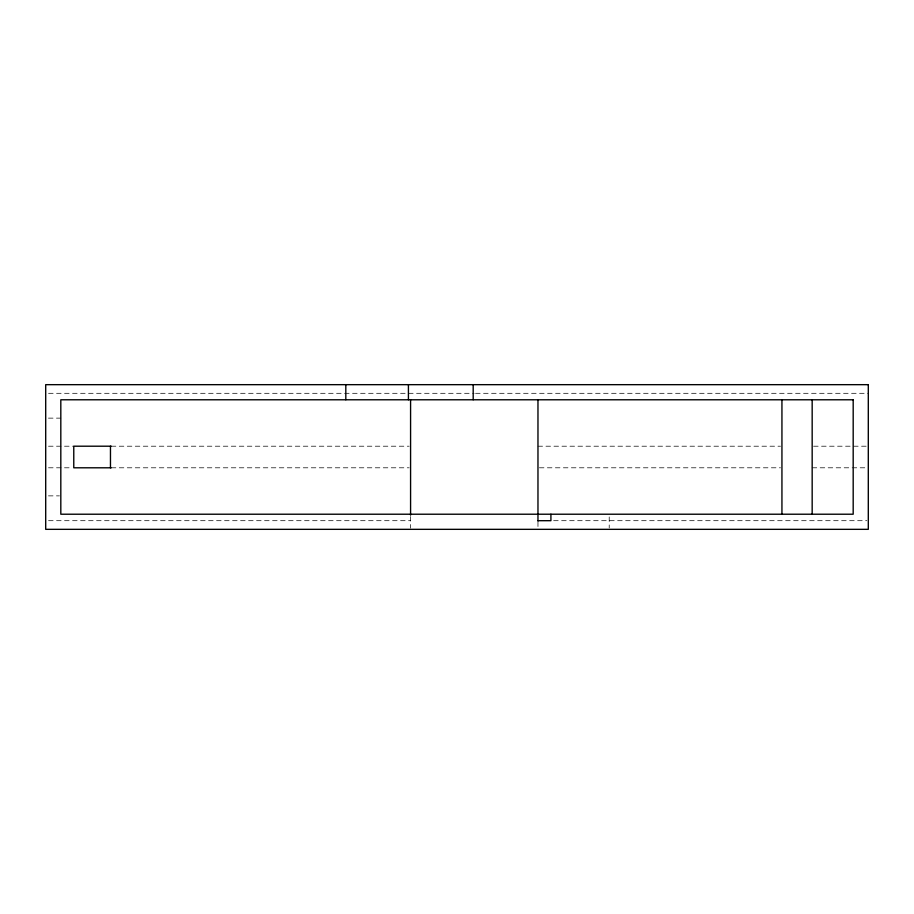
<?xml version="1.0" encoding="UTF-8"?>
<svg xmlns="http://www.w3.org/2000/svg" width="914" height="914" viewBox="0 0 914 914"><rect width="100%" height="100%" fill="white"/><g stroke="black" fill="none" stroke-linecap="round" stroke-linejoin="round"><path stroke-width="0.69" stroke-dasharray="4.57 3.43" d="M48.556 393.306L474.138 393.306M475.566 393.306L868.3 393.306M48.453 418.132L60.815 418.132M48.511 446.203L73.771 446.203M111.268 446.203L409.164 446.203M537.969 446.203L780.51 446.203M813.563 446.203L866.895 446.203M48.511 467.797L72.366 467.797M111.268 467.797L409.164 467.797M539.386 467.797L780.51 467.797M812.169 467.797L866.895 467.797M48.453 495.868L59.444 495.868M48.556 520.694L410.58 520.694M553.633 520.694L866.872 520.694M609.215 516.958L609.215 527.949M537.969 521.928L537.969 528.166M410.58 516.513L410.58 528.166"/><path stroke-width="1.37" d="M111.268 446.203L73.771 446.203L73.771 467.797L111.268 467.797M537.969 520.694L550.913 520.694L550.913 514.216M812.169 399.784L812.169 514.216M781.938 399.784L781.938 514.216M537.969 399.784L537.969 521.083M473.189 384.668L473.189 399.784M410.58 399.784L410.58 515.119M408.421 384.668L408.421 399.784M345.812 384.668L345.812 399.784M110.468 446.203L110.468 467.797M868.3 384.668L45.7 384.668L45.7 529.332L868.3 529.332L868.3 384.668M853.185 399.784L60.815 399.784L60.815 514.216L853.185 514.216L853.185 399.784"/></g></svg>
